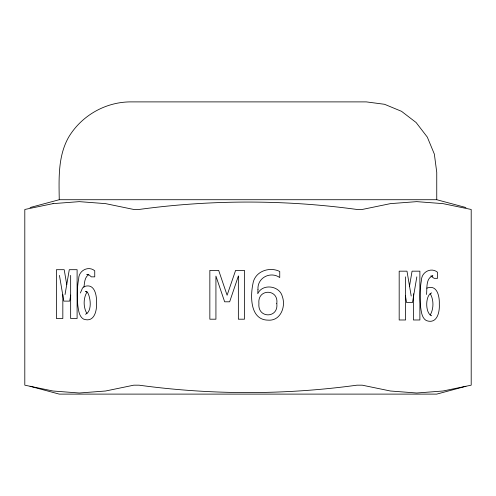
<?xml version="1.0" encoding="UTF-8"?>
<svg xmlns="http://www.w3.org/2000/svg" width="496" height="496" viewBox="0 0 496 496"><rect width="100%" height="100%" fill="white"/><g stroke="black" fill="none" stroke-linecap="round" stroke-linejoin="round"><path stroke-width="0.74" d="M426.535 294.481C427.217 288.498 425.58 278.014 432.94 275.844L431.588 275.844M83.979 287.184C84.5 282.863 84.574 277.252 88.666 274.666M70.723 295.058L69.7 301.115L63.81 301.115L59.446 275.385M416.826 276.861L412.474 302.591L406.59 302.591L405.43 295.777M65.032 294.543L69.285 269.694L77.103 269.694L77.103 318.506L70.655 318.506L70.655 275.385M409.485 286.229L412.064 271.169L419.883 271.169L419.883 319.982L413.435 319.982L413.435 293.799M80.364 293.006L82.541 287.971L84.072 286.669C94.593 282.615 96.881 295.349 96.522 302.777C97.024 310.713 94.271 323.094 83.446 319.058C78.895 316.281 78.597 310.198 77.81 305.462C77.103 296.608 77.01 287.606 78.666 278.851C78.628 270.549 88.412 265.459 94.742 270.773L94.742 276.855L91.351 276.855L89.162 274.989L86.775 274.369L88.133 274.369M86.924 292.206C83.223 298.27 83.223 307.421 86.924 313.484M430.181 315.034C433.851 308.915 433.895 299.646 430.144 293.564M30.051 207.545L59.247 199.721L436.753 199.721L465.949 207.545M465.949 386.285L436.753 394.109L59.247 394.109L30.051 386.285M426.851 288.145C437.373 284.09 439.661 296.825 439.301 304.259C439.803 312.189 437.05 324.57 426.225 320.534C421.674 317.756 421.377 311.674 420.589 306.937C419.883 298.084 419.79 289.081 421.445 280.327C421.408 272.025 431.191 266.941 437.522 272.248L437.522 278.33L434.13 278.33L430.745 275.993M431.681 292.882C425.06 295.039 425.072 313.577 431.669 315.766M85.498 314.29C92.275 311.395 90.725 297.358 87.364 292.088L85.517 291.4L86.874 291.4M411.203 296.019L406.987 271.169L399.181 271.169L399.181 319.982L405.61 319.982L405.61 276.861M66.762 284.754L64.207 269.694L56.401 269.694L56.401 318.506L62.831 318.506L62.831 294.636M436.753 199.721L436.753 172.329L434.347 154.095L427.316 137.113L416.119 122.524L401.531 111.327L384.543 104.29L366.315 101.891L129.685 101.891C104.885 102.312 81.449 115.841 68.684 137.113C57.858 156.203 58.943 178.529 59.247 199.721M257.976 289.379L257.771 293.694C262.458 283.197 279.701 285.659 282.329 296.496C286.062 306.646 280.544 321.234 268.038 320.143C250.226 319.939 250.238 296.701 252.879 284.016C254.578 271.473 269.229 266.265 279.744 271.467L279.744 277.543C270.487 270.977 257.188 277.741 257.976 289.379M276.799 303.533C278.802 318.525 257.368 318.705 258.918 303.533C257.263 288.393 278.87 288.635 276.799 303.533M238.353 276.074L229.654 301.804L224.657 301.804L215.927 276.074L215.927 319.195L209.845 319.195L209.845 270.388L218.674 270.388L227.106 295.232L235.606 270.388L244.466 270.388L244.466 319.195L238.353 319.195L238.353 276.074M53.004 203.633L24.8 209.467L24.8 385.175L53.004 391.009L79.286 392.999L105.567 391.009L133.777 385.175L139.023 385.175C211.315 395.039 284.685 395.039 356.977 385.175L362.223 385.175L390.433 391.009L416.714 392.999L442.996 391.009L471.2 385.175L471.2 209.467L442.996 203.633L416.714 201.643L390.433 203.633L362.223 209.467L356.977 209.467C284.685 199.597 211.315 199.597 139.023 209.467L133.777 209.467L105.567 203.633L79.286 201.643L53.004 203.633"/></g></svg>
